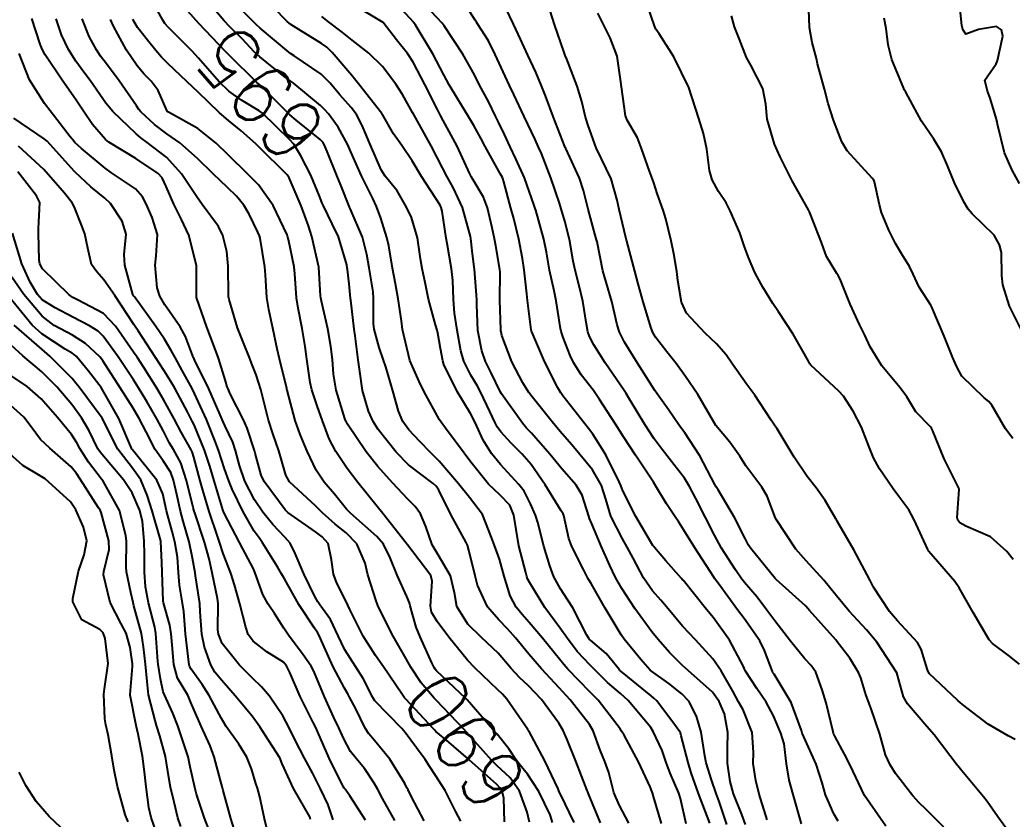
# Model space of a CAD drawing. Header units: metres. Extents: x 292545 to 299085, y 7450245 to 7463078.
# Drawn here: x 296590.5 to 296655.2, y 7454610.3 to 7454662.4 of the extents above; entities that cross this region are included whole.
import ezdxf
from ezdxf.enums import TextEntityAlignment as Align

# ---------------------------------------------------------------- set-up
doc = ezdxf.new("R2010")
doc.units = ezdxf.units.M
for name, color, linetype in [('Cotas', 45, 'Continuous'), ('Curvas de Nivel 1m', 11, 'Continuous'), ('Curvas de Nivel 5m', 15, 'Continuous')]:
    doc.layers.add(name, color=color, linetype=linetype)
doc.styles.add('Style-STANDARD', font='STANDARD.shx')

msp = doc.modelspace()

# ---------------------------------------------------------------- linework, layer by layer
at = {"layer": 'Curvas de Nivel 1m', "flags": 128}
for points, elevation in [([(296633.95, 7454610.006), (296633.588, 7454611.662), (296633.466, 7454612.012), (296632.906, 7454613.32), (296632.655, 7454614.024), (296632.387, 7454614.795), (296631.805, 7454616.037), (296631.637, 7454616.299), (296630.175, 7454618.055), (296629.668, 7454618.521), (296628.821, 7454619.219), (296627.962, 7454620.086), (296627.827, 7454620.23), (296627.686, 7454620.369), (296626.85, 7454621.248), (296626.208, 7454622.102), (296625.713, 7454622.79), (296624.734, 7454624.12), (296623.749, 7454625.716), (296623.611, 7454625.991), (296623.562, 7454626.133), (296623.49, 7454626.401), (296623.046, 7454628.141), (296622.857, 7454629.207), (296622.721, 7454630.146), (296622.445, 7454630.786), (296621.816, 7454631.432), (296621.056, 7454632.168), (296619.845, 7454633.685), (296619.473, 7454634.184), (296618.251, 7454635.814), (296617.976, 7454636.199), (296617.875, 7454636.358), (296616.851, 7454638.216), (296616.541, 7454638.852), (296615.923, 7454640.23), (296615.462, 7454642.235), (296615.378, 7454642.809), (296615.182, 7454644.238), (296614.999, 7454645.224), (296614.801, 7454646.242), (296614.553, 7454647.706), (296614.441, 7454648.246), (296614.035, 7454649.489), (296613.756, 7454650.253), (296613.521, 7454650.783), (296612.79, 7454652.263), (296612.086, 7454653.825), (296611.888, 7454654.273), (296611.262, 7454655.44), (296610.627, 7454656.292), (296610.387, 7454656.567), (296610.118, 7454656.84), (296608.317, 7454658.318), (296608.135, 7454658.456), (296607.634, 7454658.831), (296606.158, 7454660.007), (296605.793, 7454660.346), (296604.996, 7454661.182), (296604.179, 7454662.001), (296603.831, 7454662.374), (296602.211, 7454664.285)], 696), ([(296636.59, 7454609.98), (296636.091, 7454611.479), (296635.908, 7454611.987), (296635.602, 7454612.889), (296635.252, 7454613.994), (296635.158, 7454614.454), (296634.93, 7454615.997), (296634.616, 7454617.033), (296634.129, 7454618.005), (296633.668, 7454618.501), (296632.814, 7454619.163), (296631.682, 7454619.966), (296631.597, 7454620.041), (296630.999, 7454620.737), (296629.909, 7454622.058), (296629.707, 7454622.347), (296628.663, 7454624.071), (296627.749, 7454625.687), (296627.601, 7454625.932), (296627.509, 7454626.084), (296627.252, 7454626.596), (296626.502, 7454628.099), (296626.305, 7454628.619), (296625.963, 7454630.108), (296625.921, 7454630.225), (296625.806, 7454630.423), (296624.766, 7454632.121), (296623.842, 7454633.434), (296623.226, 7454634.139), (296622.543, 7454634.833), (296621.867, 7454635.56), (296621.619, 7454635.902), (296621.485, 7454636.156), (296621.147, 7454636.898), (296620.544, 7454638.17), (296620.325, 7454638.592), (296619.914, 7454639.27), (296619.447, 7454640.185), (296619.257, 7454640.859), (296619.009, 7454642.189), (296618.84, 7454643.311), (296618.785, 7454644.192), (296618.734, 7454645.444), (296618.652, 7454646.193), (296618.369, 7454647.837), (296618.31, 7454648.197), (296618.039, 7454649.962), (296617.983, 7454650.201), (296617.904, 7454650.342), (296616.696, 7454652.214), (296616.078, 7454653.235), (296615.406, 7454654.23), (296614.865, 7454655.003), (296614.156, 7454656.249), (296614.138, 7454656.275), (296614.114, 7454656.317), (296612.583, 7454658.265), (296612.141, 7454658.796), (296610.868, 7454660.289), (296610.513, 7454660.642), (296610.169, 7454660.894), (296608.694, 7454661.799), (296608.181, 7454662.119), (296607.936, 7454662.322), (296606.209, 7454664.094)], 698), ([(296641.468, 7454610.017), (296640.918, 7454611.927), (296640.664, 7454612.863), (296640.488, 7454613.931), (296640.328, 7454615.231), (296640.118, 7454615.935), (296639.65, 7454617.055), (296639.157, 7454617.948), (296638.549, 7454618.834), (296637.817, 7454619.968), (296637.772, 7454620.057), (296637.686, 7454620.267), (296636.774, 7454621.979), (296635.725, 7454623.453), (296635.28, 7454623.995), (296633.752, 7454625.891), (296633.695, 7454625.954), (296633.645, 7454626.012), (296632.627, 7454627.17), (296631.875, 7454628.039), (296631.834, 7454628.09), (296631.784, 7454628.169), (296630.67, 7454630.051), (296629.819, 7454631.717), (296629.682, 7454632.061), (296629.584, 7454632.305), (296628.715, 7454634.071), (296627.866, 7454635.427), (296627.583, 7454635.797), (296627.351, 7454636.088), (296625.9, 7454637.926), (296625.772, 7454638.111), (296625.579, 7454638.44), (296624.725, 7454640.122), (296623.941, 7454641.936), (296623.872, 7454642.131), (296623.851, 7454642.224), (296623.595, 7454644.134), (296623.552, 7454644.559), (296623.379, 7454646.136), (296623.272, 7454646.865), (296623.034, 7454648.14), (296622.702, 7454649.474), (296622.515, 7454650.145), (296622.06, 7454651.862), (296621.996, 7454652.084), (296621.965, 7454652.151), (296621.845, 7454652.375), (296620.85, 7454654.169), (296620.585, 7454654.66), (296620.106, 7454655.538), (296619.72, 7454656.184), (296619.064, 7454657.25), (296618.494, 7454658.196), (296618.143, 7454658.853), (296617.431, 7454660.207), (296616.286, 7454662.115), (296616.215, 7454662.22), (296616.184, 7454662.26), (296614.363, 7454664.248)], 701), ([(296643.852, 7454610.182), (296643.571, 7454610.671), (296643.036, 7454611.905), (296642.816, 7454612.686), (296642.429, 7454613.912), (296641.631, 7454615.678), (296641.521, 7454615.921), (296641.467, 7454616.09), (296640.803, 7454617.929), (296639.681, 7454619.769), (296639.609, 7454619.868), (296639.568, 7454619.942), (296639.063, 7454621.316), (296638.741, 7454621.954), (296637.724, 7454623.397), (296637.291, 7454623.974), (296636.025, 7454625.712), (296635.824, 7454625.989), (296635.754, 7454626.09), (296634.504, 7454628.003), (296633.794, 7454629.168), (296633.463, 7454629.679), (296633.221, 7454630.019), (296632.668, 7454630.884), (296631.98, 7454632.038), (296631.827, 7454632.28), (296630.645, 7454634.052), (296629.865, 7454635.25), (296629.332, 7454636.065), (296628.302, 7454637.671), (296628.036, 7454638.079), (296627.905, 7454638.259), (296627.113, 7454639.29), (296626.596, 7454640.1), (296626.379, 7454640.554), (296625.939, 7454641.714), (296625.806, 7454642.111), (296625.761, 7454642.296), (296625.465, 7454644.115), (296625.343, 7454644.753), (296625.047, 7454646.119), (296624.839, 7454647.288), (296624.672, 7454648.123), (296624.141, 7454650.03), (296624.106, 7454650.129), (296624.045, 7454650.331), (296623.398, 7454652.137), (296622.852, 7454653.371), (296622.48, 7454654.146), (296622.101, 7454654.948), (296621.711, 7454655.758), (296621.519, 7454656.159), (296621.057, 7454657.101), (296620.483, 7454658.175), (296620.143, 7454658.839), (296619.396, 7454660.188), (296618.181, 7454662.03), (296618.044, 7454662.201), (296616.212, 7454664.165)], 702), ([(296646.971, 7454609.856), (296645.583, 7454611.87), (296644.625, 7454613.885), (296644.281, 7454614.551), (296643.631, 7454615.733), (296643.557, 7454615.901), (296643.525, 7454616.01), (296643.078, 7454617.906), (296642.824, 7454618.756), (296642.398, 7454619.913), (296642.108, 7454620.335), (296641.692, 7454620.78), (296640.748, 7454621.93), (296639.723, 7454623.25), (296639.21, 7454623.948), (296638.579, 7454624.795), (296637.751, 7454625.756), (296637.583, 7454625.972), (296637.173, 7454626.565), (296636.261, 7454627.985), (296635.791, 7454628.835), (296635.208, 7454629.996), (296634.585, 7454631.232), (296634.172, 7454632.007), (296633.831, 7454632.554), (296632.696, 7454634.027), (296632.319, 7454634.495), (296631.864, 7454635.111), (296631.254, 7454636.046), (296630.256, 7454637.698), (296630.036, 7454638.059), (296629.905, 7454638.263), (296628.666, 7454640.073), (296627.934, 7454641.232), (296627.64, 7454641.784), (296627.535, 7454642.086), (296627.447, 7454642.591), (296627.215, 7454644.091), (296626.971, 7454645.083), (296626.706, 7454646.099), (296626.591, 7454646.693), (296626.333, 7454648.105), (296626.031, 7454649.308), (296625.797, 7454650.112), (296625.683, 7454650.477), (296625.133, 7454652.119), (296624.508, 7454653.705), (296624.323, 7454654.128), (296624.098, 7454654.623), (296623.38, 7454656.137), (296622.707, 7454657.565), (296622.435, 7454658.147), (296622.142, 7454658.756), (296621.5, 7454660.16), (296621.055, 7454661.05), (296620.337, 7454662.178), (296620.275, 7454662.27), (296620.185, 7454662.416), (296619.057, 7454664.192)], 703), ([(296630.22, 7454610.053), (296629.581, 7454611.255), (296629.243, 7454612.065), (296628.898, 7454613.363), (296628.652, 7454614.074), (296628.352, 7454614.811), (296627.879, 7454616.086), (296627.639, 7454616.502), (296626.381, 7454618.103), (296625.671, 7454618.892), (296624.509, 7454620.122), (296623.697, 7454621.07), (296622.82, 7454622.143), (296622.305, 7454622.737), (296621.725, 7454623.32), (296620.991, 7454624.167), (296620.344, 7454625.577), (296620.181, 7454626.176), (296619.778, 7454627.856), (296619.695, 7454628.181), (296619.609, 7454628.358), (296618.609, 7454630.192), (296617.819, 7454631.764), (296617.65, 7454632.031), (296617.451, 7454632.206), (296615.841, 7454633.42), (296615.038, 7454634.238), (296613.868, 7454635.733), (296613.534, 7454636.253), (296613.231, 7454636.908), (296612.854, 7454638.26), (296612.673, 7454639.505), (296612.574, 7454640.263), (296612.374, 7454641.83), (296612.313, 7454642.266), (296612.085, 7454644.155), (296612.072, 7454644.269), (296611.982, 7454645.222), (296611.873, 7454646.153), (296611.855, 7454646.272), (296611.819, 7454646.449), (296611.272, 7454648.281), (296610.878, 7454649.134), (296610.3, 7454650.296), (296610.224, 7454650.477), (296610.049, 7454650.939), (296609.473, 7454652.306), (296608.824, 7454653.57), (296608.359, 7454654.317), (296608.096, 7454654.621), (296606.319, 7454656.338), (296606.115, 7454656.506), (296604.966, 7454657.202), (296604.127, 7454657.774), (296603.49, 7454658.376), (296602.156, 7454659.94), (296601.736, 7454660.394), (296600.178, 7454661.958), (296599.967, 7454662.199), (296599.821, 7454662.415), (296599.349, 7454663.27)], 694), ([(296635.491, 7454610.064), (296634.748, 7454611.998), (296634.279, 7454613.33), (296634.077, 7454614.005), (296633.63, 7454615.746), (296633.571, 7454615.95), (296633.538, 7454616.011), (296633.251, 7454616.403), (296632.037, 7454618.034), (296631.846, 7454618.218), (296631.666, 7454618.358), (296630.143, 7454619.59), (296629.682, 7454619.972), (296629.633, 7454620.012), (296629.591, 7454620.061), (296628.727, 7454621.109), (296627.702, 7454621.988), (296627.655, 7454622.033), (296627.619, 7454622.081), (296627.482, 7454622.307), (296626.549, 7454624.098), (296626.238, 7454624.602), (296625.745, 7454625.337), (296625.325, 7454626.114), (296625.054, 7454626.827), (296624.669, 7454628.121), (296624.274, 7454629.65), (296624.125, 7454630.127), (296623.81, 7454630.883), (296623.38, 7454631.698), (296623.037, 7454632.142), (296621.842, 7454633.445), (296621.262, 7454634.166), (296620.714, 7454635.019), (296620.182, 7454636.175), (296619.882, 7454636.765), (296619.018, 7454638.189), (296618.154, 7454639.964), (296618.081, 7454640.198), (296617.931, 7454640.992), (296617.751, 7454642.013), (296617.709, 7454642.204), (296617.608, 7454642.545), (296617.149, 7454644.212), (296616.955, 7454645.188), (296616.737, 7454646.219), (296616.631, 7454646.852), (296616.441, 7454648.224), (296616.033, 7454649.54), (296615.719, 7454650.225), (296615.096, 7454651.277), (296614.325, 7454652.246), (296614.069, 7454652.659), (296613.373, 7454654.257), (296612.824, 7454655.545), (296612.457, 7454656.267), (296612.117, 7454656.723), (296611.378, 7454657.534), (296610.748, 7454658.291), (296610.142, 7454658.897), (296608.387, 7454660.09), (296608.162, 7454660.235), (296608.048, 7454660.321), (296606.178, 7454661.888), (296605.945, 7454662.108), (296605.706, 7454662.347), (296604.205, 7454663.852)], 697), ([(296655.69, 7454620.42), (296654.942, 7454621.008), (296653.924, 7454621.777), (296653.707, 7454622.02), (296652.671, 7454623.791), (296651.749, 7454625.399), (296651.468, 7454625.803), (296649.772, 7454627.764), (296649.746, 7454627.794), (296649.73, 7454627.821), (296649.701, 7454627.894), (296648.808, 7454629.835), (296648.459, 7454630.489), (296647.818, 7454631.361), (296647.434, 7454631.854), (296646.552, 7454633.153), (296646.163, 7454633.867), (296645.861, 7454634.634), (296645.389, 7454635.875), (296644.84, 7454636.924), (296644.197, 7454637.887), (296643.898, 7454638.225), (296642.085, 7454639.918), (296642.015, 7454640.01), (296641.926, 7454640.185), (296640.933, 7454641.93), (296639.965, 7454643.4), (296639.602, 7454643.944), (296638.942, 7454644.992), (296638.419, 7454645.956), (296638.003, 7454646.93), (296637.731, 7454647.685), (296637.651, 7454647.965), (296637.445, 7454648.545), (296636.811, 7454649.978), (296636.554, 7454650.488), (296636.055, 7454651.227), (296635.633, 7454651.994), (296635.465, 7454652.603), (296635.291, 7454653.998), (296635.073, 7454655.025), (296634.78, 7454656.003), (296634.133, 7454658.01), (296633.138, 7454660.02), (296632.178, 7454661.511), (296631.968, 7454661.82), (296631.881, 7454662.035), (296631.45, 7454663.296)], 707), ([(296655.241, 7454635.134), (296654.766, 7454635.761), (296653.888, 7454637.298), (296653.673, 7454637.556), (296653.374, 7454637.778), (296651.914, 7454639.204), (296651.586, 7454639.803), (296651.332, 7454640.403), (296650.771, 7454641.812), (296649.971, 7454643.693), (296649.899, 7454643.821), (296649.146, 7454644.994), (296648.759, 7454645.839), (296648.514, 7454646.358), (296648.006, 7454647.152), (296647.591, 7454647.854), (296647.172, 7454648.713), (296646.692, 7454649.86), (296646.547, 7454650.361), (296646.235, 7454651.867), (296646.182, 7454651.986), (296646.065, 7454652.113), (296644.442, 7454653.886), (296644.092, 7454654.476), (296643.563, 7454655.898), (296643.205, 7454656.985), (296642.957, 7454657.908), (296642.522, 7454659.55), (296642.437, 7454659.916), (296642.391, 7454660.143), (296642.173, 7454660.948), (296641.994, 7454661.922), (296641.925, 7454663.639)], 709), ([(296655.681, 7454651.754), (296655.194, 7454652.637), (296654.701, 7454653.764), (296654.254, 7454655.626), (296654.22, 7454655.769), (296654.117, 7454656.176), (296653.75, 7454657.396), (296653.597, 7454657.778), (296653.43, 7454658.494), (296654.16, 7454659.562), (296654.227, 7454659.704), (296654.248, 7454659.769), (296654.588, 7454661.357), (296654.502, 7454661.767), (296654.185, 7454661.998), (296653.011, 7454661.788), (296652.18, 7454661.504), (296651.976, 7454661.802), (296651.926, 7454662.062), (296651.747, 7454663.805)], 711), ([(296637.818, 7454609.966), (296637.573, 7454610.623), (296637.038, 7454611.976), (296636.812, 7454612.767), (296636.648, 7454613.98), (296636.646, 7454614.957), (296636.659, 7454615.98), (296636.437, 7454617.197), (296636.102, 7454617.986), (296635.669, 7454618.595), (296634.073, 7454620.006), (296633.686, 7454620.349), (296632.862, 7454621.19), (296632.116, 7454622.034), (296631.71, 7454622.539), (296630.603, 7454624.051), (296629.746, 7454625.356), (296629.348, 7454626.064), (296628.973, 7454626.859), (296628.436, 7454628.073), (296627.798, 7454629.572), (296627.649, 7454629.93), (296627.605, 7454630.083), (296627.174, 7454631.447), (296626.768, 7454632.096), (296625.839, 7454633.166), (296625.056, 7454634.118), (296623.866, 7454635.476), (296623.547, 7454635.812), (296623.267, 7454636.136), (296621.901, 7454638.042), (296621.841, 7454638.151), (296621.208, 7454639.453), (296620.861, 7454640.166), (296620.621, 7454640.86), (296620.376, 7454642.174), (296620.291, 7454643.853), (296620.29, 7454644.175), (296620.279, 7454644.478), (296620.139, 7454646.178), (296620.123, 7454646.307), (296620.005, 7454647.369), (296619.916, 7454648.181), (296619.893, 7454648.303), (296619.362, 7454650.187), (296618.761, 7454651.488), (296618.373, 7454652.197), (296618.072, 7454652.781), (296617.318, 7454654.208), (296616.317, 7454656.011), (296616.205, 7454656.219), (296616.115, 7454656.395), (296615.46, 7454657.564), (296615.024, 7454658.237), (296614.15, 7454659.392), (296613.253, 7454660.259), (296612.171, 7454661.095), (296611.513, 7454661.617), (296610.632, 7454662.293), (296610.188, 7454662.644)], 699), ([(296650.756, 7454609.808), (296649.574, 7454610.973), (296649.136, 7454611.384), (296648.736, 7454611.833), (296647.604, 7454613.288), (296647.251, 7454613.854), (296646.955, 7454614.521), (296646.566, 7454615.861), (296646.02, 7454617.504), (296645.877, 7454617.868), (296645.669, 7454618.447), (296645.341, 7454619.537), (296645.193, 7454619.877), (296644.612, 7454620.807), (296643.804, 7454621.889), (296643.705, 7454622.013), (296641.998, 7454623.916), (296641.878, 7454624.062), (296641.736, 7454624.226), (296639.827, 7454625.939), (296639.754, 7454626.018), (296638.163, 7454627.964), (296638.01, 7454628.191), (296637.789, 7454628.623), (296637.1, 7454629.977), (296636.027, 7454631.782), (296635.9, 7454631.989), (296635.825, 7454632.136), (296634.846, 7454634), (296633.868, 7454635.499), (296633.65, 7454635.792), (296633.48, 7454636.016), (296632.829, 7454636.972), (296632.047, 7454638.038), (296631.896, 7454638.256), (296630.775, 7454640.051), (296629.936, 7454641.416), (296629.604, 7454642.063), (296629.459, 7454642.556), (296629.108, 7454644.069), (296628.724, 7454645.334), (296628.518, 7454646.075), (296628.137, 7454647.953), (296628.106, 7454648.079), (296628.018, 7454648.395), (296627.563, 7454650.087), (296627.265, 7454651.302), (296626.994, 7454652.096), (296626.092, 7454654.043), (296626.059, 7454654.11), (296626.037, 7454654.167), (296625.287, 7454656.118), (296624.773, 7454657.477), (296624.525, 7454658.126), (296624.146, 7454659.027), (296623.632, 7454660.135), (296623.152, 7454661.161), (296622.692, 7454662.145), (296622.193, 7454663.193)], 704), ([(296655.4, 7454615.523), (296654.953, 7454615.76), (296653.644, 7454616.518), (296651.963, 7454617.797), (296651.666, 7454618.061), (296649.785, 7454619.819), (296649.685, 7454620.057), (296649.279, 7454621.406), (296649.036, 7454621.83), (296647.724, 7454623.242), (296647.207, 7454623.855), (296646.164, 7454625.45), (296645.94, 7454625.868), (296645.759, 7454626.248), (296644.877, 7454627.879), (296643.801, 7454629.741), (296643.746, 7454629.834), (296643.717, 7454629.891), (296643.009, 7454631.096), (296642.42, 7454631.911), (296641.834, 7454632.666), (296640.996, 7454633.929), (296639.871, 7454635.766), (296639.799, 7454635.867), (296639.742, 7454635.941), (296639.487, 7454636.334), (296638.42, 7454637.955), (296637.903, 7454638.656), (296636.966, 7454639.974), (296636.549, 7454640.6), (296635.936, 7454641.298), (296635.191, 7454641.998), (296633.962, 7454643.309), (296633.641, 7454644.015), (296633.413, 7454645.444), (296633.338, 7454646.02), (296633.147, 7454647.166), (296632.966, 7454648.026), (296632.614, 7454649.445), (296632.442, 7454650.026), (296632.054, 7454651.115), (296631.83, 7454651.802), (296631.75, 7454652.035), (296631.551, 7454652.558), (296631.041, 7454654.046), (296630.784, 7454654.734), (296630.111, 7454655.898), (296630.034, 7454656.061), (296630.003, 7454656.172), (296629.726, 7454658.064), (296629.67, 7454658.534), (296629.439, 7454660.067), (296628.994, 7454661.253), (296628.57, 7454662.076), (296628.191, 7454662.868)], 706), ([(296655.263, 7454627.253), (296654.854, 7454627.764), (296653.787, 7454628.734), (296652.179, 7454629.415), (296651.8, 7454629.634), (296651.669, 7454629.801), (296651.614, 7454629.993), (296651.743, 7454631.801), (296651.722, 7454631.904), (296650.761, 7454633.811), (296650.009, 7454635.681), (296649.943, 7454635.819), (296649.874, 7454635.904), (296648.931, 7454636.882), (296648.326, 7454637.844), (296647.902, 7454638.436), (296646.7, 7454639.862), (296645.935, 7454641.118), (296645.591, 7454641.874), (296645.253, 7454642.577), (296644.637, 7454643.883), (296643.989, 7454645.525), (296643.865, 7454645.765), (296643.767, 7454645.893), (296643.1, 7454647), (296642.769, 7454647.909), (296642.041, 7454649.8), (296641.987, 7454649.921), (296641.918, 7454650.047), (296640.857, 7454651.932), (296640.078, 7454653.494), (296639.875, 7454653.942), (296639.71, 7454654.323), (296639.225, 7454655.949), (296639.147, 7454656.925), (296638.957, 7454657.952), (296638.156, 7454659.468), (296637.883, 7454659.964), (296637.41, 7454661.206), (296637.094, 7454661.976), (296636.906, 7454662.696)], 708), ([(296622.107, 7454610.152), (296622.058, 7454611.681), (296621.956, 7454612.155), (296621.81, 7454612.372), (296621.597, 7454612.579), (296619.809, 7454614.178), (296619.615, 7454614.354), (296618.467, 7454615.349), (296617.631, 7454616.038), (296617.551, 7454616.12), (296617.484, 7454616.202), (296615.662, 7454618.141), (296615.591, 7454618.231), (296615.406, 7454618.492), (296614.215, 7454620.245), (296613.694, 7454620.986), (296612.879, 7454622.258), (296612.011, 7454623.986), (296611.88, 7454624.269), (296611.736, 7454624.587), (296611.171, 7454625.703), (296610.945, 7454626.282), (296610.832, 7454627.219), (296610.608, 7454628.288), (296610.223, 7454628.729), (296609.79, 7454629.056), (296607.988, 7454630.318), (296607.805, 7454630.487), (296606.425, 7454632.341), (296606.236, 7454632.743), (296605.851, 7454634.19), (296605.809, 7454634.35), (296605.323, 7454635.804), (296605.08, 7454636.352), (296604.212, 7454638.052), (296604.078, 7454638.367), (296604.032, 7454638.496), (296603.908, 7454638.889), (296603.454, 7454640.375), (296603.171, 7454641.137), (296602.692, 7454642.383), (296602.03, 7454644.332), (296602.018, 7454644.39), (296602.013, 7454646.369), (296602.012, 7454646.39), (296601.995, 7454646.508), (296601.525, 7454648.397), (296601.044, 7454649.416), (296600.537, 7454650.405), (296600.054, 7454651.558), (296599.783, 7454652.137), (296599.53, 7454652.418), (296598.077, 7454653.394), (296596.298, 7454654.458), (296596.094, 7454654.618), (296595.248, 7454655.616), (296594.654, 7454656.482), (296594.125, 7454657.264), (296593.257, 7454658.499), (296592.159, 7454660.146), (296591.966, 7454660.512), (296591.838, 7454660.842), (296591.293, 7454662.519)], 689), ([(296625.234, 7454610.113), (296625.084, 7454610.601), (296624.34, 7454612.123), (296623.604, 7454613.256), (296623.204, 7454613.731), (296622.876, 7454614.141), (296622.38, 7454614.908), (296621.63, 7454615.855), (296621.353, 7454616.163), (296619.662, 7454618.093), (296619.574, 7454618.181), (296617.681, 7454619.993), (296617.582, 7454620.101), (296617.518, 7454620.202), (296617.37, 7454620.522), (296616.611, 7454622.217), (296616.345, 7454622.847), (296615.964, 7454624.227), (296615.92, 7454624.412), (296615.739, 7454624.84), (296615.104, 7454626.236), (296614.655, 7454627.356), (296614.213, 7454628.246), (296613.788, 7454628.75), (296612.055, 7454630.267), (296611.806, 7454630.536), (296611.031, 7454631.498), (296610.351, 7454632.292), (296609.834, 7454633.064), (296609.245, 7454634.306), (296608.784, 7454635.391), (296608.462, 7454636.314), (296607.929, 7454638.293), (296607.922, 7454638.32), (296607.904, 7454638.402), (296607.433, 7454640.325), (296607.275, 7454640.981), (296607.002, 7454642.329), (296606.743, 7454643.55), (296606.61, 7454644.334), (296606.521, 7454645.801), (296606.477, 7454646.335), (296606.166, 7454648.194), (296606.126, 7454648.339), (296606.025, 7454648.581), (296605.45, 7454649.762), (296605.107, 7454650.354), (296604.621, 7454650.934), (296604.054, 7454651.488), (296603.116, 7454652.379), (296602.078, 7454653.397), (296600.935, 7454654.402), (296600.099, 7454654.992), (296599.282, 7454655.6), (296598.396, 7454656.436), (296598.269, 7454656.593), (296598.119, 7454656.819), (296596.979, 7454658.452), (296596.154, 7454659.557), (296595.759, 7454660.066), (296595.493, 7454660.47), (296595.033, 7454661.338), (296594.573, 7454662.484)], 691), ([(296626.654, 7454610.099), (296625.759, 7454611.94), (296625.677, 7454612.109), (296625.595, 7454612.295), (296624.731, 7454614.119), (296623.685, 7454616.077), (296623.657, 7454616.13), (296623.633, 7454616.165), (296622.256, 7454618.151), (296621.971, 7454618.46), (296621.669, 7454618.749), (296620.174, 7454620.175), (296619.69, 7454620.681), (296618.476, 7454622.192), (296617.723, 7454623.196), (296617.34, 7454623.817), (296617.269, 7454624.207), (296617.389, 7454625.845), (296617.307, 7454626.207), (296615.783, 7454628.207), (296615.763, 7454628.23), (296615.692, 7454628.323), (296614.168, 7454630.246), (296613.807, 7454630.7), (296612.54, 7454632.263), (296611.837, 7454633.183), (296611.109, 7454634.281), (296610.68, 7454635.106), (296610.228, 7454636.295), (296609.887, 7454637.268), (296609.536, 7454638.304), (296609.423, 7454638.789), (296609.218, 7454640.307), (296609.107, 7454641.132), (296608.905, 7454642.31), (296608.641, 7454643.635), (296608.538, 7454644.314), (296608.442, 7454645.862), (296608.388, 7454646.316), (296608.02, 7454648.098), (296607.965, 7454648.321), (296607.928, 7454648.417), (296607.023, 7454650.33), (296606.056, 7454651.663), (296605.728, 7454652.013), (296605.39, 7454652.35), (296604.082, 7454653.627), (296603.311, 7454654.378), (296602.102, 7454655.346), (296600.189, 7454656.409), (296600.114, 7454656.485), (296599.526, 7454657.818), (296599.077, 7454658.426), (296598.611, 7454658.896), (296598.153, 7454659.432), (296597.469, 7454660.447), (296596.621, 7454662.013), (296596.413, 7454662.458)], 692), ([(296628.356, 7454610.078), (296627.591, 7454611.974), (296627.543, 7454612.091), (296627.502, 7454612.183), (296626.755, 7454614.099), (296626.174, 7454615.558), (296625.929, 7454616.107), (296625.64, 7454616.587), (296624.512, 7454618.122), (296623.672, 7454619.013), (296623.089, 7454619.551), (296622.543, 7454620.147), (296621.698, 7454621.134), (296620.614, 7454622.171), (296619.721, 7454623.03), (296618.995, 7454624.187), (296618.847, 7454625.084), (296618.579, 7454626.192), (296617.773, 7454627.545), (296617.386, 7454628.206), (296616.972, 7454629.39), (296616.623, 7454630.218), (296616.282, 7454630.697), (296615.812, 7454631.175), (296614.793, 7454632.24), (296613.839, 7454633.315), (296613.086, 7454634.258), (296611.871, 7454636.063), (296611.796, 7454636.195), (296611.765, 7454636.272), (296611.699, 7454636.449), (296611.131, 7454638.282), (296610.965, 7454639.335), (296610.887, 7454640.286), (296610.782, 7454641.138), (296610.575, 7454642.291), (296610.173, 7454644.094), (296610.133, 7454644.298), (296610.118, 7454644.442), (296609.993, 7454646.3), (296609.541, 7454648.305), (296609.333, 7454649.004), (296608.838, 7454650.312), (296608.061, 7454652.135), (296607.943, 7454652.321), (296606.09, 7454654.152), (296605.893, 7454654.343), (296604.926, 7454655.182), (296604.108, 7454655.867), (296603.525, 7454656.376), (296602.126, 7454657.717), (296601.423, 7454658.397), (296600.151, 7454659.59), (296599.733, 7454659.991), (296599.364, 7454660.422), (296598.832, 7454661.093), (296598.178, 7454661.938), (296597.881, 7454662.443)], 693), ([(296619.261, 7454610.183), (296618.907, 7454610.852), (296618.243, 7454612.194), (296617.603, 7454613.159), (296617.195, 7454613.792), (296616.921, 7454614.21), (296616.362, 7454614.96), (296615.63, 7454615.962), (296615.405, 7454616.232), (296613.66, 7454618.04), (296613.526, 7454618.252), (296612.898, 7454619.484), (296612.396, 7454620.269), (296611.699, 7454621.351), (296611.266, 7454622.277), (296610.768, 7454623.329), (296610.071, 7454624.295), (296609.928, 7454624.49), (296609.738, 7454624.843), (296609.027, 7454626.307), (296608.453, 7454627.633), (296608.136, 7454628.316), (296607.787, 7454628.706), (296606.996, 7454629.533), (296606.348, 7454630.342), (296605.815, 7454631.129), (296605.183, 7454632.356), (296604.818, 7454633.385), (296604.564, 7454634.363), (296604.384, 7454634.888), (296603.869, 7454635.993), (296603.703, 7454636.372), (296603.576, 7454636.675), (296602.82, 7454638.381), (296601.921, 7454640.217), (296601.861, 7454640.33), (296601.833, 7454640.391), (296601.313, 7454641.776), (296600.966, 7454642.405), (296599.964, 7454643.843), (296599.623, 7454644.423), (296599.45, 7454644.953), (296599.323, 7454646.427), (296599.391, 7454647.038), (296599.476, 7454648.425), (296599.143, 7454649.533), (296598.742, 7454650.43), (296598.504, 7454650.89), (296598.053, 7454651.404), (296596.491, 7454652.456), (296596.067, 7454652.755), (296594.523, 7454654.047), (296594.092, 7454654.439), (296594.041, 7454654.491), (296593.791, 7454654.798), (296592.483, 7454656.506), (296592.12, 7454656.984), (296591.128, 7454658.52), (296590.451, 7454660.236)], 688), ([(296616.857, 7454610.211), (296616.042, 7454611.767), (296615.817, 7454612.227), (296615.739, 7454612.373), (296615.597, 7454612.639), (296614.62, 7454614.24), (296613.625, 7454615.454), (296613.258, 7454615.884), (296613.028, 7454616.259), (296612.401, 7454617.519), (296612.006, 7454618.275), (296611.882, 7454618.493), (296611.669, 7454618.852), (296610.919, 7454620.288), (296610.249, 7454621.751), (296610.017, 7454622.295), (296609.913, 7454622.496), (296609.718, 7454622.776), (296608.687, 7454624.31), (296607.75, 7454625.987), (296607.632, 7454626.203), (296607.564, 7454626.323), (296607.312, 7454626.774), (296606.334, 7454628.342), (296606.1, 7454628.659), (296605.79, 7454629.087), (296605.063, 7454630.357), (296604.349, 7454631.841), (296604.124, 7454632.367), (296603.841, 7454633.168), (296603.458, 7454634.374), (296603.225, 7454635.011), (296602.668, 7454636.382), (296601.898, 7454638.066), (296601.737, 7454638.392), (296601.09, 7454639.578), (296600.628, 7454640.409), (296600.381, 7454640.867), (296599.935, 7454641.611), (296599.379, 7454642.426), (296597.972, 7454644.371), (296597.925, 7454644.44), (296597.882, 7454644.533), (296597.359, 7454646.446), (296597.313, 7454647.137), (296597.435, 7454648.446), (296597.183, 7454649.297), (296596.415, 7454650.456), (296596.046, 7454650.811), (296595.124, 7454651.545), (296594.105, 7454652.489), (296594.064, 7454652.531), (296592.277, 7454654.508), (296592.095, 7454654.678), (296591.611, 7454655.002), (296590.108, 7454656.008)], 687), ([(296614.961, 7454610.236), (296614.16, 7454611.668), (296613.839, 7454612.248), (296613.597, 7454612.673), (296612.971, 7454613.624), (296612.437, 7454614.268), (296612.072, 7454614.728), (296611.626, 7454615.546), (296611.295, 7454616.283), (296610.986, 7454616.944), (296610.374, 7454618.293), (296609.68, 7454619.977), (296609.503, 7454620.302), (296608.969, 7454621.032), (296608.021, 7454622.317), (296607.717, 7454622.771), (296607.114, 7454623.717), (296606.7, 7454624.335), (296606.357, 7454624.959), (296605.854, 7454626.348), (296605.757, 7454626.59), (296604.831, 7454628.36), (296603.802, 7454630.303), (296603.775, 7454630.37), (296603.761, 7454630.413), (296603.169, 7454632.377), (296602.898, 7454633.324), (296602.554, 7454634.383), (296601.869, 7454636.025), (296601.749, 7454636.269), (296601.682, 7454636.393), (296601.449, 7454636.826), (296600.606, 7454638.409), (296600.353, 7454638.859), (296599.914, 7454639.555), (296599.344, 7454640.426), (296598.218, 7454642.159), (296598.033, 7454642.439), (296597.945, 7454642.572), (296596.691, 7454644.453), (296595.983, 7454645.485), (296595.514, 7454645.993), (296595.18, 7454646.472), (296594.94, 7454647.545), (296594.744, 7454648.479), (296594.555, 7454649.009), (296594.041, 7454650.265), (296593.915, 7454650.491), (296593.422, 7454651.124), (296592.226, 7454652.508), (296592.065, 7454652.679), (296590.413, 7454654.202)], 686), ([(296610.939, 7454610.286), (296610.61, 7454611.257), (296610.108, 7454612.295), (296609.603, 7454613.295), (296609.073, 7454614.305), (296608.462, 7454615.474), (296608.044, 7454616.316), (296607.644, 7454617.048), (296606.784, 7454618.333), (296606.271, 7454618.943), (296605.675, 7454619.511), (296604.821, 7454620.359), (296603.704, 7454621.781), (296603.453, 7454622.373), (296603.418, 7454622.671), (296603.433, 7454624.373), (296603.395, 7454624.715), (296603.054, 7454626.377), (296602.852, 7454627.294), (296602.548, 7454628.382), (296601.909, 7454630.281), (296601.87, 7454630.389), (296601.807, 7454630.642), (296601.377, 7454632.397), (296600.992, 7454633.55), (296600.525, 7454634.41), (296600.273, 7454634.829), (296599.865, 7454635.615), (296599.429, 7454636.424), (296598.783, 7454637.537), (296598.243, 7454638.437), (296597.908, 7454638.97), (296596.922, 7454640.45), (296595.936, 7454641.802), (296595.602, 7454642.127), (296595.04, 7454642.474), (296593.951, 7454643.051), (296592.817, 7454643.645), (296591.97, 7454644.176), (296591.664, 7454644.513), (296591.176, 7454645.323), (296590.645, 7454646.523), (296590.023, 7454648.53)], 684), ([(296609.447, 7454610.301), (296609.402, 7454610.465), (296608.34, 7454612.313), (296607.609, 7454613.936), (296607.505, 7454614.215), (296607.448, 7454614.322), (296606.728, 7454615.437), (296606.152, 7454616.342), (296605.643, 7454617.041), (296604.543, 7454618.361), (296603.673, 7454619.354), (296603.217, 7454619.913), (296602.958, 7454620.377), (296602.545, 7454621.537), (296602.36, 7454622.384), (296602.271, 7454623.841), (296602.244, 7454624.385), (296601.965, 7454626.174), (296601.926, 7454626.388), (296601.767, 7454627.345), (296601.549, 7454628.394), (296601.153, 7454629.756), (296600.972, 7454630.402), (296600.739, 7454631.486), (296600.528, 7454632.41), (296600.341, 7454632.916), (296599.846, 7454633.685), (296599.326, 7454634.425), (296598.735, 7454635.56), (296598.29, 7454636.436), (296597.883, 7454637.121), (296597.041, 7454638.449), (296595.92, 7454640.191), (296595.807, 7454640.347), (296595.71, 7454640.463), (296594.778, 7454641.324), (296593.937, 7454641.868), (296592.747, 7454642.502), (296591.959, 7454643.103), (296590.761, 7454644.522), (296589.984, 7454645.648)], 683), ([(296606.674, 7454609.453), (296606.465, 7454610.336), (296606.146, 7454611.781), (296605.992, 7454612.344), (296605.895, 7454612.644), (296605.606, 7454613.61), (296605.303, 7454614.353), (296604.773, 7454615.211), (296603.951, 7454616.367), (296603.648, 7454616.889), (296602.859, 7454618.378), (296602.394, 7454619.107), (296601.68, 7454620.108), (296601.575, 7454620.285), (296601.545, 7454620.392), (296601.524, 7454620.553), (296601.304, 7454622.396), (296601.189, 7454623.86), (296601.111, 7454624.399), (296600.909, 7454625.567), (296600.846, 7454626.404), (296600.782, 7454627.391), (296600.617, 7454628.407), (296600.445, 7454629.065), (296600.069, 7454630.416), (296599.82, 7454631.536), (296599.432, 7454632.424), (296597.852, 7454634.394), (296597.815, 7454634.44), (296597.784, 7454634.511), (296596.966, 7454636.449), (296595.901, 7454638.319), (296595.803, 7454638.461), (296594.974, 7454639.534), (296594.191, 7454640.486), (296594.054, 7454640.617), (296593.925, 7454640.701), (296593.462, 7454640.962), (296591.945, 7454641.949), (296591.317, 7454642.516), (296589.969, 7454644.18)], 682), ([(296604.594, 7454609.318), (296604.263, 7454610.363), (296603.764, 7454612.195), (296603.716, 7454612.369), (296603.598, 7454612.848), (296603.178, 7454614.374), (296602.903, 7454615.098), (296602.32, 7454616.383), (296601.658, 7454617.933), (296601.525, 7454618.255), (296601.452, 7454618.393), (296600.791, 7454619.52), (296600.551, 7454620.407), (296600.426, 7454621.686), (296600.362, 7454622.41), (296600.277, 7454622.97), (296599.862, 7454624.418), (296599.843, 7454624.527), (296599.788, 7454626.419), (296599.763, 7454627.061), (296599.696, 7454628.421), (296599.677, 7454628.528), (296599.132, 7454630.427), (296598.805, 7454631.443), (296598.387, 7454632.434), (296597.84, 7454633.196), (296596.898, 7454634.45), (296595.873, 7454636.46), (296594.363, 7454638.483), (296594.162, 7454638.743), (296593.908, 7454639.04), (296592.457, 7454640.505), (296591.93, 7454640.959), (296590.14, 7454642.528)], 681), ([(296600.994, 7454609.835), (296600.798, 7454610.401), (296600.557, 7454611.427), (296600.333, 7454612.409), (296600.223, 7454613.035), (296600.004, 7454614.414), (296599.633, 7454615.75), (296599.418, 7454616.422), (296599.321, 7454616.749), (296598.902, 7454618.428), (296598.799, 7454619.302), (296598.694, 7454620.43), (296598.569, 7454621.562), (296598.435, 7454622.433), (296597.945, 7454624.224), (296597.885, 7454624.438), (296597.74, 7454625.103), (296597.458, 7454626.443), (296597.442, 7454626.759), (296597.45, 7454628.443), (296597.422, 7454628.809), (296597.005, 7454630.448), (296595.945, 7454632.345), (296595.858, 7454632.46), (296595.833, 7454632.494), (296594.971, 7454633.6), (296594.41, 7454634.482), (296594.215, 7454634.843), (296593.862, 7454635.394), (296592.965, 7454636.499), (296591.891, 7454637.711), (296590.975, 7454638.519), (296589.91, 7454639.249)], 679), ([(296599.549, 7454609.05), (296599.07, 7454610.425), (296598.922, 7454611.077), (296598.739, 7454612.429), (296598.636, 7454613.396), (296598.505, 7454614.431), (296598.21, 7454615.858), (296598.081, 7454616.436), (296597.706, 7454618.396), (296597.706, 7454618.44), (296597.851, 7454620.268), (296597.846, 7454620.438), (296597.699, 7454621.51), (296597.445, 7454622.443), (296597.115, 7454623.05), (296596.403, 7454624.453), (296595.96, 7454626.248), (296595.977, 7454626.458), (296596.329, 7454627.9), (296596.317, 7454628.455), (296595.801, 7454630.312), (296595.76, 7454630.418), (296595.741, 7454630.461), (296595.642, 7454630.626), (296594.448, 7454632.481), (296594.202, 7454632.85), (296593.841, 7454633.278), (296592.453, 7454634.504), (296591.859, 7454635.069), (296591.236, 7454635.889), (296590.766, 7454636.521), (296589.885, 7454637.319)], 678), ([(296597.56, 7454610.147), (296597.475, 7454610.354), (296597.435, 7454610.442), (296597.38, 7454610.629), (296596.873, 7454612.451), (296596.653, 7454613.504), (296596.507, 7454614.457), (296596.266, 7454615.828), (296596.116, 7454616.463), (296596.046, 7454616.863), (296595.971, 7454618.465), (296596.021, 7454618.819), (296596.257, 7454620.461), (296596.061, 7454622.103), (296595.932, 7454622.458), (296595.715, 7454622.686), (296594.548, 7454623.305), (296593.953, 7454624.487), (296593.955, 7454624.706), (296594.336, 7454626.481), (296594.695, 7454627.55), (296594.864, 7454628.474), (296594.661, 7454629.346), (296594.152, 7454630.485), (296593.811, 7454630.999), (296592.153, 7454632.507), (296591.835, 7454632.704), (296590.693, 7454633.379), (296589.849, 7454634.135)], 677), ([(296593.552, 7454609.437), (296592.411, 7454610.502), (296591.578, 7454611.482), (296590.89, 7454612.521), (296590.457, 7454613.382)], 676)]:
    msp.add_lwpolyline(points, dxfattribs=dict(at, elevation=elevation))
at = {"layer": 'Curvas de Nivel 5m', "flags": 128}
for points, elevation in [([(296632.333, 7454610.028), (296631.828, 7454611.798), (296631.743, 7454612.038), (296631.705, 7454612.149), (296631.597, 7454612.438), (296630.836, 7454614.048), (296629.899, 7454615.788), (296629.734, 7454616.059), (296629.635, 7454616.205), (296628.208, 7454618.082), (296627.937, 7454618.357), (296627.668, 7454618.612), (296626.239, 7454620.104), (296625.978, 7454620.397), (296625.689, 7454620.759), (296624.586, 7454622.121), (296623.723, 7454623.137), (296623.253, 7454623.662), (296622.864, 7454624.143), (296622.47, 7454624.879), (296622.078, 7454626.155), (296621.77, 7454627.28), (296621.455, 7454628.163), (296621.264, 7454628.689), (296620.662, 7454630.171), (296619.814, 7454631.283), (296619.094, 7454632.187), (296617.845, 7454633.656), (296617.301, 7454634.208), (296616.587, 7454634.946), (296615.868, 7454635.691), (296615.473, 7454636.234), (296615.195, 7454636.925), (296614.819, 7454638.241), (296614.359, 7454639.805), (296614.211, 7454640.247), (296613.931, 7454641.074), (296613.606, 7454642.253), (296613.56, 7454642.643), (296613.571, 7454644.254), (296613.535, 7454644.697), (296613.275, 7454646.257), (296613.128, 7454647.136), (296612.84, 7454648.262), (296612.042, 7454650.14), (296611.998, 7454650.226), (296611.974, 7454650.271), (296611.428, 7454651.65), (296611.175, 7454652.283), (296610.54, 7454653.839), (296610.341, 7454654.296), (296610.252, 7454654.455), (296610.096, 7454654.633), (296608.529, 7454655.896), (296608.112, 7454656.241), (296608.03, 7454656.321), (296606.132, 7454658.207), (296606.056, 7454658.265), (296605.954, 7454658.343), (296604.159, 7454660.121), (296603.922, 7454660.372), (296602.181, 7454662.19), (296601.995, 7454662.392), (296600.401, 7454664.217)], 695), ([(296639.233, 7454610.28), (296638.707, 7454611.953), (296638.483, 7454612.838), (296638.32, 7454613.959), (296638.33, 7454614.669), (296638.242, 7454615.961), (296637.655, 7454617.441), (296637.366, 7454617.973), (296636.992, 7454618.654), (296636.236, 7454619.984), (296635.691, 7454620.776), (296634.56, 7454622.001), (296633.716, 7454622.899), (296632.783, 7454624.024), (296632.295, 7454624.588), (296631.745, 7454625.206), (296631.159, 7454626.046), (296630.492, 7454627.333), (296630.101, 7454628.057), (296629.788, 7454628.585), (296629.044, 7454630.068), (296628.71, 7454631.175), (296628.424, 7454632.074), (296627.838, 7454633.085), (296627.026, 7454634.092), (296626.484, 7454634.725), (296625.866, 7454635.45), (296625.292, 7454636.116), (296623.899, 7454637.842), (296623.688, 7454638.132), (296623.292, 7454638.754), (296622.572, 7454640.144), (296621.94, 7454641.854), (296621.879, 7454642.088), (296621.869, 7454642.151), (296621.861, 7454642.234), (296621.797, 7454644.153), (296621.816, 7454645.977), (296621.802, 7454646.153), (296621.536, 7454647.685), (296621.454, 7454648.158), (296621.308, 7454648.876), (296620.992, 7454650.166), (296620.74, 7454650.86), (296620.061, 7454652.002), (296619.956, 7454652.181), (296619.854, 7454652.395), (296619.023, 7454654.191), (296618.11, 7454655.873), (296617.934, 7454656.202), (296617.74, 7454656.58), (296616.913, 7454658.212), (296616.155, 7454659.671), (296615.784, 7454660.226), (296615.058, 7454661.123), (296614.183, 7454662.25), (296612.201, 7454663.457)], 700), ([(296654.798, 7454609.761), (296654.276, 7454610.476), (296653.58, 7454611.464), (296653.337, 7454611.782), (296651.929, 7454613.476), (296651.657, 7454613.8), (296651.613, 7454613.85), (296650.108, 7454615.815), (296649.641, 7454616.356), (296648.383, 7454617.839), (296648.129, 7454618.305), (296647.683, 7454619.85), (296646.385, 7454621.863), (296645.715, 7454622.656), (296644.572, 7454623.882), (296643.743, 7454624.879), (296643.299, 7454625.448), (296642.933, 7454625.902), (296641.772, 7454627.161), (296641.1, 7454627.927), (296639.802, 7454629.888), (296639.785, 7454629.922), (296639.776, 7454629.94), (296639.238, 7454631.37), (296638.89, 7454631.954), (296637.844, 7454633.357), (296637.438, 7454633.974), (296636.788, 7454634.902), (296635.873, 7454635.99), (296634.702, 7454638.002), (296633.911, 7454639.185), (296633.292, 7454640.019), (296632.684, 7454640.782), (296631.94, 7454641.744), (296631.771, 7454642.042), (296631.668, 7454642.322), (296631.152, 7454644.048), (296630.813, 7454645.224), (296630.596, 7454646.054), (296630.081, 7454647.99), (296630.065, 7454648.059), (296630.016, 7454648.245), (296629.58, 7454650.065), (296629.451, 7454650.664), (296629.051, 7454652.07), (296628.092, 7454654.042), (296628.076, 7454654.08), (296627.559, 7454655.539), (296627.39, 7454656.091), (296627.139, 7454657.111), (296626.834, 7454658.099), (296626.159, 7454659.861), (296626.058, 7454660.111), (296625.988, 7454660.289), (296625.373, 7454662.118), (296625.089, 7454663.014)], 705), ([(296623.744, 7454610.128), (296623.573, 7454610.785), (296623.086, 7454612.138), (296622.476, 7454613.021), (296621.61, 7454613.822), (296621.255, 7454614.164), (296619.631, 7454615.991), (296619.458, 7454616.182), (296617.661, 7454618.057), (296617.525, 7454618.202), (296616.661, 7454619.203), (296616.007, 7454620.225), (296615.691, 7454620.781), (296614.837, 7454622.239), (296613.933, 7454624.046), (296613.85, 7454624.249), (296613.736, 7454624.561), (296613.199, 7454626.256), (296613.021, 7454627.001), (296612.466, 7454628.263), (296611.79, 7454628.982), (296611.069, 7454629.554), (296610.231, 7454630.294), (296610.02, 7454630.512), (296609.807, 7454630.722), (296608.081, 7454632.318), (296607.837, 7454632.735), (296607.498, 7454633.973), (296607.397, 7454634.327), (296606.995, 7454635.464), (296606.708, 7454636.332), (296606.331, 7454637.901), (296606.222, 7454638.337), (296605.912, 7454639.277), (296605.616, 7454640.041), (296605.496, 7454640.346), (296605.052, 7454641.471), (296604.703, 7454642.359), (296604.142, 7454644.195), (296604.108, 7454644.368), (296604.102, 7454644.496), (296604.077, 7454646.369), (296604.007, 7454647.325), (296603.747, 7454648.373), (296603.455, 7454648.95), (296602.383, 7454650.387), (296602.048, 7454650.896), (296601.055, 7454652.4), (296600.079, 7454653.451), (296598.807, 7454654.429), (296598.399, 7454654.739), (296598.098, 7454654.996), (296596.578, 7454656.455), (296596.121, 7454657.001), (296595.091, 7454658.476), (296594.686, 7454659.019), (296594.155, 7454659.741), (296593.686, 7454660.495), (296593.228, 7454661.444), (296592.871, 7454662.503)], 690), ([(296655.945, 7454641.932), (296655.023, 7454643.759), (296654.596, 7454645.152), (296654.534, 7454645.765), (296654.509, 7454647.264), (296654.379, 7454647.766), (296654.022, 7454648.384), (296652.599, 7454649.792), (296652.336, 7454650.086), (296652.051, 7454650.564), (296651.448, 7454651.806), (296651.008, 7454652.877), (296650.595, 7454653.815), (296650.095, 7454654.654), (296649.295, 7454655.828), (296648.262, 7454657.708), (296648.193, 7454657.839), (296648.135, 7454657.955), (296647.347, 7454659.852), (296647.113, 7454660.797), (296646.993, 7454661.858), (296646.859, 7454662.53)], 710), ([(296613.045, 7454610.258), (296612.014, 7454611.846), (296611.708, 7454612.278), (296611.658, 7454612.343), (296611.595, 7454612.448), (296610.668, 7454614.289), (296609.937, 7454615.99), (296609.804, 7454616.298), (296609.638, 7454616.631), (296608.789, 7454618.309), (296608.109, 7454619.885), (296607.9, 7454620.318), (296607.686, 7454620.554), (296606.599, 7454621.239), (296605.707, 7454621.924), (296605.389, 7454622.353), (296605.234, 7454622.839), (296604.847, 7454624.359), (296604.505, 7454625.603), (296604.261, 7454626.365), (296603.772, 7454627.641), (296603.523, 7454628.373), (296603.394, 7454628.767), (296602.854, 7454630.379), (296602.438, 7454631.77), (296602.267, 7454632.386), (296601.848, 7454633.917), (296601.736, 7454634.276), (296601.685, 7454634.393), (296601.019, 7454635.557), (296600.563, 7454636.41), (296599.891, 7454637.645), (296599.435, 7454638.425), (296598.583, 7454639.767), (296598.149, 7454640.438), (296597.926, 7454640.77), (296596.74, 7454642.452), (296595.955, 7454643.277), (296594.27, 7454644.184), (296593.97, 7454644.32), (296593.714, 7454644.493), (296591.99, 7454646.201), (296591.815, 7454646.512), (296591.757, 7454646.752), (296591.721, 7454648.513), (296591.719, 7454648.82), (296591.801, 7454650.512), (296591.601, 7454650.961), (296590.38, 7454652.527)], 685), ([(296603.165, 7454608.755), (296602.542, 7454610.38), (296602.028, 7454611.944), (296601.906, 7454612.387), (296601.606, 7454613.727), (296601.503, 7454614.283), (296601.478, 7454614.392), (296601.423, 7454614.585), (296600.802, 7454616.403), (296600.478, 7454617.234), (296599.928, 7454618.416), (296599.859, 7454618.611), (296599.673, 7454619.458), (296599.527, 7454620.422), (296599.509, 7454620.599), (296599.381, 7454622.423), (296599.304, 7454622.837), (296598.885, 7454624.428), (296598.698, 7454625.476), (296598.639, 7454626.431), (296598.631, 7454627.57), (296598.606, 7454628.432), (296598.496, 7454629.732), (296598.322, 7454630.435), (296597.82, 7454631.594), (296597.265, 7454632.446), (296595.849, 7454634.108), (296595.695, 7454634.306), (296595.598, 7454634.464), (296595.029, 7454635.637), (296594.534, 7454636.48), (296593.886, 7454637.354), (296592.914, 7454638.5), (296591.913, 7454639.51), (296590.699, 7454640.522), (296589.933, 7454641.221)], 680)]:
    msp.add_lwpolyline(points, dxfattribs=dict(at, elevation=elevation))

# ---------------------------------------------------------------- texts
at = {"layer": 'Cotas', "style": 'Style-STANDARD'}
for s, rotation, p in [('695', 131.27217, (296606.222, 7454657.581, 695)), ('690', 124.86784, (296619.551, 7454615.415, 690))]:
    msp.add_text(s, height=4, rotation=rotation, dxfattribs=at).set_placement(p, align=Align.MIDDLE_CENTER)

doc.saveas('drawing.dxf')
